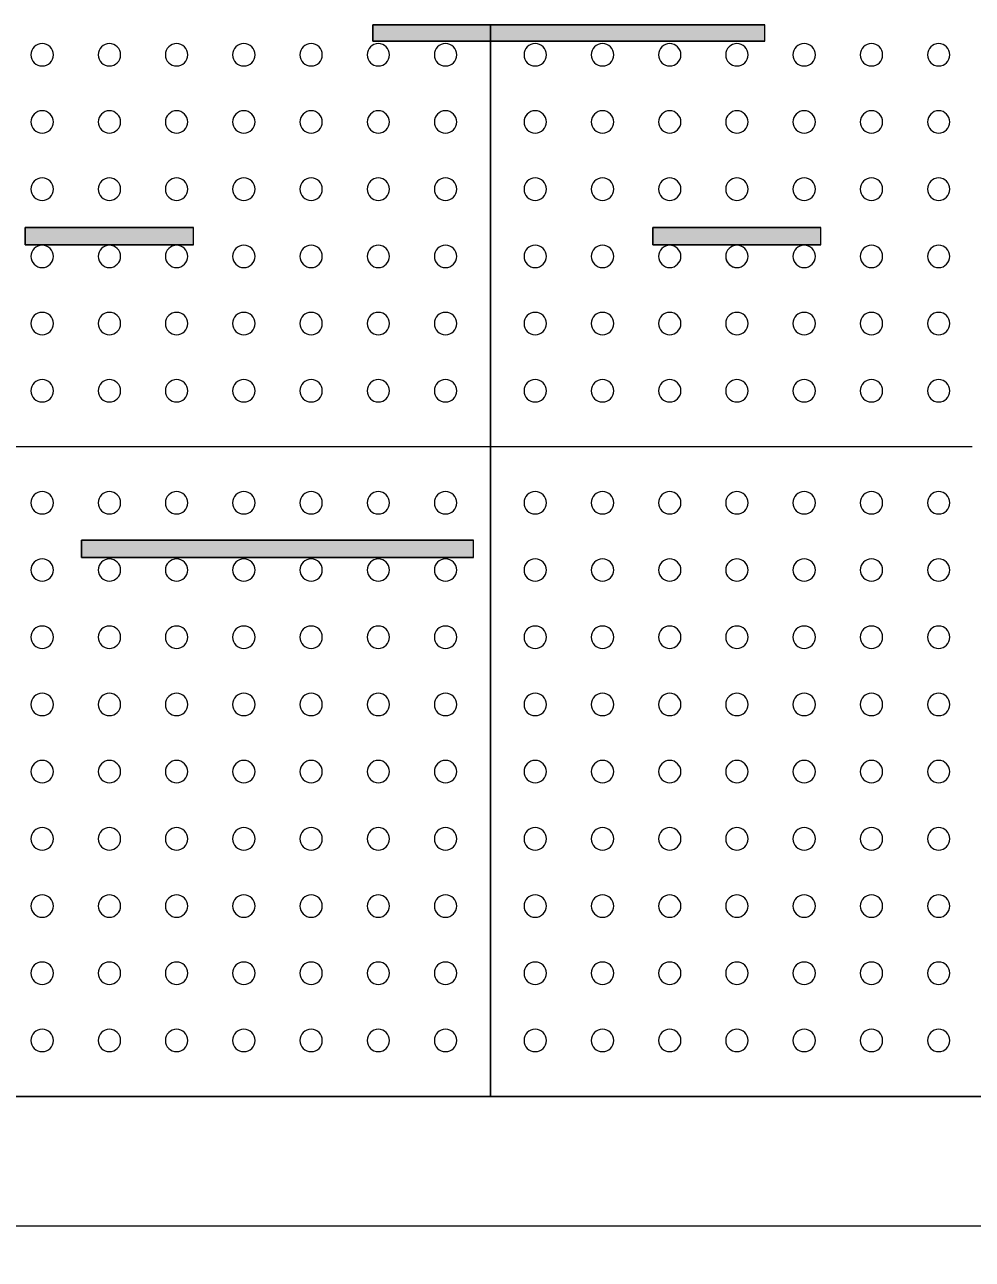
# Model space of a CAD drawing. Header units: millimetres. Extents: x 855 to 103073, y -1987 to 27400.
# Drawn here: x 73088 to 73934, y 355 to 1457 of the extents above; entities that cross this region are included whole.
import ezdxf

# ---------------------------------------------------------------- set-up
doc = ezdxf.new("R2010")
doc.units = ezdxf.units.MM
doc.layers.add('A-ANNO-DIMS', color=7, linetype='Continuous', lineweight=9)
doc.layers.add('A-ANNO-DIMS-25', color=7, linetype='Continuous', lineweight=9)
for name, color, linetype, lineweight, true_color in [('I-FURN-3', 7, 'Continuous', 9, 0xacacac), ('I-FURN-5', 7, 'Continuous', 9, 0x949494), ('I-FURN-7', 7, 'Continuous', 9, 0x9e9e9e), ('I-FURN-9', 7, 'Continuous', 9, 0xc0c0c0)]:
    doc.layers.add(name, color=color, linetype=linetype, lineweight=lineweight, true_color=true_color)
doc.layers.add('I-FURN-4', color=7, linetype='Continuous', lineweight=9, true_color=0x7f7f7f, transparency=0.7)
doc.styles.add('ISOCPEUR_2', font='isocpeur.ttf', dxfattribs={"width": 0.9, "height": 50})
doc.dimstyles.new('ISO-2_0_0_9К_Средний_округл2', dxfattribs={"dimscale": 304.8, "dimtxt": 49.799059, "dimasz": 0.123031, "dimexe": 0.098425, "dimexo": 0, "dimgap": 0, "dimtad": 1, "dimdec": 0, "dimrnd": 10, "dimzin": 0, "dimdsep": 46, "dimtxsty": 'ISOCPEUR_2', "dimblk1": 'OBLIQUE', "dimblk2": 'OBLIQUE', "dimsah": 1, "dimcen": 0.09, "dimdle": 0.098425, "dimazin": 0, "dimtfac": 1, "dimtdec": 4, "dimtix": 1, "dimtmove": 0, "dimatfit": 3, "dimfxl": 1, "dimtvp": 1, "dimtolj": 1, "dimtzin": 0, "dimarcsym": 2})

# ---------------------------------------------------------------- blocks, each defined once
blk = doc.blocks.new('Бизиборд лего - бизиборд 1_21б-32328682-Развертка 1_02-5')
at = {"layer": 'I-FURN-4'}
h = blk.add_hatch(color=256, dxfattribs=at)
h.paths.add_polyline_path([(-9512.1, 1260.4), (-9447.5, 1260.4), (-9447.5, 1275.9), (-9597.5, 1275.9), (-9597.5, 1260.4), (-9515.4, 1260.4)])
h.paths.add_polyline_path([(-9579.8, 1442.2), (-9497.5, 1442.2), (-9497.5, 1456.7), (-9742.5, 1456.7), (-9742.5, 1442.2), (-9579.8, 1442.2)])
h.paths.add_polyline_path([(-9579.9, 1840.3), (-9507.1, 1840.3), (-9507.1, 1852.8), (-9742.5, 1852.8), (-9742.5, 1840.3), (-9580.4, 1840.3)])
h.paths.add_polyline_path([(-9407.6, 2020.6), (-9327.5, 2020.6), (-9327.5, 2032.8), (-9477.5, 2032.8), (-9477.5, 2020.6), (-9409.6, 2020.6)])
h.paths.add_polyline_path([(-9577.4, 2140), (-9507.5, 2140), (-9507.5, 2152.2), (-9657.5, 2152.2), (-9657.5, 2140), (-9577.5, 2140)])
h = blk.add_hatch(color=256, dxfattribs=at)
h.paths.add_polyline_path([(-9761.7, 981.1), (-9757.5, 981.1), (-9757.5, 996.5), (-10107.5, 996.5), (-10107.5, 981.1), (-9763.4, 981.1)])
h.paths.add_polyline_path([(-10075.4, 1260.4), (-10007.5, 1260.4), (-10007.5, 1275.9), (-10157.5, 1275.9), (-10157.5, 1260.4), (-10075.6, 1260.4)])
h.paths.add_polyline_path([(-9777.5, 1442.2), (-9742.5, 1442.2), (-9742.5, 1456.7), (-9847.5, 1456.7), (-9847.5, 1442.2), (-9777.7, 1442.2)])
h.paths.add_polyline_path([(-9775.6, 1840.3), (-9742.5, 1840.3), (-9742.5, 1852.8), (-9857.5, 1852.8), (-9857.5, 1840.3), (-9777.5, 1840.3)])
h.paths.add_polyline_path([(-10208.2, 1840.3), (-10207.1, 1840.3), (-10207.1, 1852.8), (-10242.5, 1852.8), (-10242.5, 1840.3), (-10209.4, 1840.3)])
h.paths.add_polyline_path([(-9897.6, 2020.6), (-9887.5, 2020.6), (-9887.5, 2032.9), (-10037.5, 2032.9), (-10037.5, 2020.6), (-9899.9, 2020.6)])
at = {"layer": 'I-FURN-3'}
for p, q in [((-9497.5, 1456.7), (-9847.5, 1456.7)), ((-9847.5, 1456.7), (-9847.5, 1442.2)), ((-9742.5, 1442.2), (-9742.5, 1456.7)), ((-9742.5, 1442.2), (-9742.5, 1456.7)), ((-9497.5, 1442.2), (-9497.5, 1456.7)), ((-9847.5, 1442.2), (-9497.5, 1442.2)), ((-10007.5, 1275.9), (-10157.5, 1275.9)), ((-10157.5, 1275.9), (-10157.5, 1260.4)), ((-10007.5, 1260.4), (-10007.5, 1275.9)), ((-9447.5, 1275.9), (-9597.5, 1275.9)), ((-9597.5, 1275.9), (-9597.5, 1260.4)), ((-9447.5, 1260.4), (-9447.5, 1275.9)), ((-10157.5, 1260.4), (-10007.5, 1260.4)), ((-9597.5, 1260.4), (-9447.5, 1260.4)), ((-9778.7, 1080), (-10212.2, 1080)), ((-9772.8, 1080), (-9778.4, 1080)), ((-9712.5, 1080), (-9772.5, 1080)), ((-9312.5, 1080), (-9712.2, 1080)), ((-9757.5, 996.5), (-10107.5, 996.5)), ((-10107.5, 996.5), (-10107.5, 981.1)), ((-9757.5, 981.1), (-9757.5, 996.5)), ((-10107.5, 981.1), (-9757.5, 981.1)), ((-10242.5, 500), (-9742.5, 500)), ((-9742.5, 500), (-9242.5, 500))]:
    blk.add_line(p, q, dxfattribs=at)
for centre, start, end in [((-10142.5, 1430), 0, 180), ((-10082.5, 1430), 0, 180), ((-10022.5, 1430), 0, 180), ((-9962.5, 1430), 0, 180), ((-9902.5, 1430), 0, 180), ((-9842.5, 1430), 0, 180), ((-9782.5, 1430), 0, 180), ((-9702.5, 1430), 0, 180), ((-9642.5, 1430), 0, 180), ((-9582.5, 1430), 360, 180), ((-9522.5, 1430), 0, 180), ((-9462.5, 1430), 0, 180), ((-9402.5, 1430), 0, 180), ((-9342.5, 1430), 0, 180), ((-10142.5, 1430), 180, 0), ((-10082.5, 1430), 180, 0), ((-10022.5, 1430), 180, 0), ((-9962.5, 1430), 180, 0), ((-9902.5, 1430), 180, 0), ((-9842.5, 1430), 180, 0), ((-9782.5, 1430), 180, 0), ((-9702.5, 1430), 180, 0), ((-9642.5, 1430), 180, 0), ((-9582.5, 1430), 180, 0), ((-9522.5, 1430), 180, 0), ((-9462.5, 1430), 180, 0), ((-9402.5, 1430), 180, 0), ((-9342.5, 1430), 180, 0), ((-10142.5, 1370), 0, 180), ((-10082.5, 1370), 0, 180), ((-10022.5, 1370), 0, 180), ((-9962.5, 1370), 0, 180), ((-9902.5, 1370), 0, 180), ((-9842.5, 1370), 0, 180), ((-9782.5, 1370), 0, 180), ((-9702.5, 1370), 0, 180), ((-9642.5, 1370), 0, 180), ((-9582.5, 1370), 0, 180), ((-9522.5, 1370), 0, 180), ((-9462.5, 1370), 0, 180), ((-9402.5, 1370), 0, 180), ((-9342.5, 1370), 0, 180), ((-10142.5, 1370), 180, 0), ((-10082.5, 1370), 180, 0), ((-10022.5, 1370), 180, 0), ((-9962.5, 1370), 180, 0), ((-9902.5, 1370), 180, 0), ((-9842.5, 1370), 180, 0), ((-9782.5, 1370), 180, 0), ((-9702.5, 1370), 180, 0), ((-9642.5, 1370), 180, 0), ((-9582.5, 1370), 180, 0), ((-9522.5, 1370), 180, 0), ((-9462.5, 1370), 180, 0), ((-9402.5, 1370), 180, 0), ((-9342.5, 1370), 180, 0), ((-10142.5, 1310), 0, 180), ((-10082.5, 1310), 0, 180), ((-10022.5, 1310), 0, 180), ((-9962.5, 1310), 0, 180), ((-9902.5, 1310), 0, 180), ((-9842.5, 1310), 0, 180), ((-9782.5, 1310), 0, 180), ((-9702.5, 1310), 0, 180), ((-9642.5, 1310), 0, 180), ((-9582.5, 1310), 0, 180), ((-9522.5, 1310), 0, 180), ((-9462.5, 1310), 0, 180), ((-9402.5, 1310), 0, 180), ((-9342.5, 1310), 0, 180), ((-10142.5, 1310), 180, 0), ((-10082.5, 1310), 180, 0), ((-10022.5, 1310), 180, 0), ((-9962.5, 1310), 180, 0), ((-9902.5, 1310), 180, 0), ((-9842.5, 1310), 180, 0), ((-9782.5, 1310), 180, 0), ((-9702.5, 1310), 180, 0), ((-9642.5, 1310), 180, 0), ((-9582.5, 1310), 180, 0), ((-9522.5, 1310), 180, 0), ((-9462.5, 1310), 180, 0), ((-9402.5, 1310), 180, 0), ((-9342.5, 1310), 180, 0), ((-10142.5, 1250), 0, 180), ((-10082.5, 1250), 360, 180), ((-10022.5, 1250), 0, 180), ((-9962.5, 1250), 0, 180), ((-9902.5, 1250), 0, 180), ((-9842.5, 1250), 0, 180), ((-9782.5, 1250), 0, 180), ((-9702.5, 1250), 0, 180), ((-9642.5, 1250), 0, 180), ((-9582.5, 1250), 0, 180), ((-9522.5, 1250), 0, 180), ((-9462.5, 1250), 0, 180), ((-9402.5, 1250), 0, 180), ((-9342.5, 1250), 0, 180), ((-10142.5, 1250), 180, 0), ((-10082.5, 1250), 180, 0), ((-10022.5, 1250), 180, 0), ((-9962.5, 1250), 180, 0), ((-9902.5, 1250), 180, 0), ((-9842.5, 1250), 180, 0), ((-9782.5, 1250), 180, 0), ((-9702.5, 1250), 180, 0), ((-9642.5, 1250), 180, 0), ((-9582.5, 1250), 180, 0), ((-9522.5, 1250), 180, 255), ((-9522.5, 1250), 270, 0), ((-9462.5, 1250), 180, 0), ((-9402.5, 1250), 180, 0), ((-9342.5, 1250), 180, 0), ((-9522.5, 1250), 255, 270), ((-10142.5, 1190), 0, 180), ((-10082.5, 1190), 360, 180), ((-10022.5, 1190), 0, 180), ((-9962.5, 1190), 0, 180), ((-9902.5, 1190), 0, 180), ((-9842.5, 1190), 0, 180), ((-9782.5, 1190), 0, 180), ((-9702.5, 1190), 0, 180), ((-9642.5, 1190), 0, 180), ((-9582.5, 1190), 0, 180), ((-9522.5, 1190), 0, 180), ((-9462.5, 1190), 0, 180), ((-9402.5, 1190), 0, 180), ((-9342.5, 1190), 0, 180), ((-10142.5, 1190), 180, 0), ((-10082.5, 1190), 180, 0), ((-10022.5, 1190), 180, 0), ((-9962.5, 1190), 180, 0), ((-9902.5, 1190), 180, 0), ((-9842.5, 1190), 180, 0), ((-9782.5, 1190), 180, 0), ((-9702.5, 1190), 180, 0), ((-9642.5, 1190), 180, 0), ((-9582.5, 1190), 180, 0), ((-9522.5, 1190), 180, 0), ((-9462.5, 1190), 180, 0), ((-9402.5, 1190), 180, 0), ((-9342.5, 1190), 180, 0), ((-10142.5, 1130), 0, 180), ((-10082.5, 1130), 0, 180), ((-10022.5, 1130), 0, 180), ((-9962.5, 1130), 0, 180), ((-9902.5, 1130), 0, 180), ((-9842.5, 1130), 0, 180), ((-9782.5, 1130), 0, 180), ((-9702.5, 1130), 0, 180), ((-9642.5, 1130), 0, 180), ((-9582.5, 1130), 0, 180), ((-9522.5, 1130), 0, 180), ((-9462.5, 1130), 0, 180), ((-9402.5, 1130), 0, 180), ((-9342.5, 1130), 0, 180), ((-10142.5, 1130), 180, 0), ((-10082.5, 1130), 180, 0), ((-10022.5, 1130), 180, 0), ((-9962.5, 1130), 180, 0), ((-9902.5, 1130), 180, 0), ((-9842.5, 1130), 180, 0), ((-9782.5, 1130), 180, 0), ((-9702.5, 1130), 180, 0), ((-9642.5, 1130), 180, 0), ((-9582.5, 1130), 180, 0), ((-9522.5, 1130), 180, 0), ((-9462.5, 1130), 180, 0), ((-9402.5, 1130), 180, 0), ((-9342.5, 1130), 180, 0), ((-10142.5, 1030), 0, 180), ((-10082.5, 1030), 0, 180), ((-10022.5, 1030), 0, 180), ((-9962.5, 1030), 0, 180), ((-9902.5, 1030), 0, 180), ((-9842.5, 1030), 0, 180), ((-9782.5, 1030), 0, 180), ((-9702.5, 1030), 0, 180), ((-9642.5, 1030), 0, 180), ((-9582.5, 1030), 0, 180), ((-9522.5, 1030), 0, 180), ((-9462.5, 1030), 0, 180), ((-9402.5, 1030), 0, 180), ((-9342.5, 1030), 0, 180), ((-10142.5, 1030), 180, 360), ((-10082.5, 1030), 180, 0), ((-10022.5, 1030), 180, 0), ((-9962.5, 1030), 180, 0), ((-9902.5, 1030), 180, 0), ((-9842.5, 1030), 180, 0), ((-9782.5, 1030), 180, 0), ((-9702.5, 1030), 180, 0), ((-9642.5, 1030), 180, 0), ((-9582.5, 1030), 180, 0), ((-9522.5, 1030), 180, 0), ((-9462.5, 1030), 180, 0), ((-9402.5, 1030), 180, 0), ((-9342.5, 1030), 180, 0), ((-10142.5, 970), 0, 180), ((-10142.5, 970), 180, 0), ((-10082.5, 970), 0, 180), ((-10082.5, 970), 180, 0), ((-10022.5, 970), 0, 180), ((-10022.5, 970), 180, 0), ((-9962.5, 970), 0, 180), ((-9962.5, 970), 180, 0), ((-9902.5, 970), 0, 180), ((-9902.5, 970), 180, 0), ((-9842.5, 970), 0, 180), ((-9842.5, 970), 180, 0), ((-9782.5, 970), 360, 180), ((-9782.5, 970), 180, 360), ((-9702.5, 970), 0, 180), ((-9702.5, 970), 180, 0), ((-9642.5, 970), 0, 180), ((-9642.5, 970), 180, 0), ((-9582.5, 970), 0, 180), ((-9582.5, 970), 180, 0), ((-9522.5, 970), 0, 180), ((-9522.5, 970), 180, 0), ((-9462.5, 970), 0, 180), ((-9462.5, 970), 180, 0), ((-9402.5, 970), 0, 180), ((-9402.5, 970), 180, 0), ((-9342.5, 970), 0, 180), ((-9342.5, 970), 180, 0), ((-10142.5, 910), 0, 180), ((-10082.5, 910), 0, 180), ((-10022.5, 910), 0, 180), ((-9962.5, 910), 0, 180), ((-9902.5, 910), 0, 180), ((-9842.5, 910), 0, 180), ((-9782.5, 910), 0, 180), ((-9702.5, 910), 0, 180), ((-9642.5, 910), 0, 180), ((-9582.5, 910), 0, 180), ((-9522.5, 910), 0, 180), ((-9462.5, 910), 0, 180), ((-9402.5, 910), 360, 180), ((-9342.5, 910), 0, 180), ((-10142.5, 910), 180, 0), ((-10082.5, 910), 180, 0), ((-10022.5, 910), 180, 0), ((-9962.5, 910), 180, 0), ((-9902.5, 910), 180, 0), ((-9842.5, 910), 180, 0), ((-9782.5, 910), 180, 0), ((-9702.5, 910), 180, 0), ((-9642.5, 910), 180, 0), ((-9582.5, 910), 180, 0), ((-9522.5, 910), 180, 0), ((-9462.5, 910), 180, 0), ((-9402.5, 910), 180, 0), ((-9342.5, 910), 180, 0), ((-10142.5, 850), 0, 180), ((-10082.5, 850), 0, 180), ((-10022.5, 850), 0, 180), ((-9962.5, 850), 0, 180), ((-9902.5, 850), 0, 180), ((-9842.5, 850), 0, 180), ((-9782.5, 850), 0, 180), ((-9702.5, 850), 0, 180), ((-9642.5, 850), 0, 180), ((-9582.5, 850), 0, 180), ((-9522.5, 850), 0, 180), ((-9462.5, 850), 0, 180), ((-9402.5, 850), 0, 180), ((-9342.5, 850), 0, 180), ((-10142.5, 850), 180, 0), ((-10082.5, 850), 180, 0), ((-10022.5, 850), 180, 0), ((-9962.5, 850), 180, 0), ((-9902.5, 850), 180, 0), ((-9842.5, 850), 180, 0), ((-9782.5, 850), 180, 0), ((-9702.5, 850), 180, 0), ((-9642.5, 850), 180, 0), ((-9582.5, 850), 180, 0), ((-9522.5, 850), 180, 0), ((-9462.5, 850), 180, 0), ((-9402.5, 850), 180, 0), ((-9342.5, 850), 180, 0), ((-10142.5, 790), 0, 180), ((-10082.5, 790), 0, 180), ((-10022.5, 790), 0, 180), ((-9962.5, 790), 0, 180), ((-9902.5, 790), 0, 180), ((-9842.5, 790), 0, 180), ((-9782.5, 790), 0, 180), ((-9702.5, 790), 0, 180), ((-9642.5, 790), 0, 180), ((-9582.5, 790), 0, 180), ((-9522.5, 790), 0, 180), ((-9462.5, 790), 0, 180), ((-9402.5, 790), 0, 180), ((-9342.5, 790), 0, 180), ((-10142.5, 790), 180, 0), ((-10082.5, 790), 180, 0), ((-10022.5, 790), 180, 0), ((-9962.5, 790), 180, 0), ((-9902.5, 790), 180, 0), ((-9842.5, 790), 180, 0), ((-9782.5, 790), 180, 0), ((-9702.5, 790), 180, 0), ((-9642.5, 790), 180, 0), ((-9582.5, 790), 180, 0), ((-9522.5, 790), 180, 0), ((-9462.5, 790), 180, 0), ((-9402.5, 790), 180, 0), ((-9342.5, 790), 180, 0), ((-10142.5, 730), 0, 180), ((-10082.5, 730), 0, 180), ((-10022.5, 730), 0, 180), ((-9962.5, 730), 0, 180), ((-9902.5, 730), 0, 180), ((-9842.5, 730), 0, 180), ((-9782.5, 730), 0, 180), ((-9702.5, 730), 0, 180), ((-9642.5, 730), 0, 180), ((-9582.5, 730), 0, 180), ((-9522.5, 730), 0, 180), ((-9462.5, 730), 0, 180), ((-9402.5, 730), 0, 180), ((-9342.5, 730), 0, 180), ((-10142.5, 730), 180, 0), ((-10082.5, 730), 180, 0), ((-10022.5, 730), 180, 0), ((-9962.5, 730), 180, 0), ((-9902.5, 730), 180, 0), ((-9842.5, 730), 180, 0), ((-9782.5, 730), 180, 0), ((-9702.5, 730), 180, 0), ((-9642.5, 730), 180, 0), ((-9582.5, 730), 180, 0), ((-9522.5, 730), 180, 0), ((-9462.5, 730), 180, 0), ((-9402.5, 730), 180, 0), ((-9342.5, 730), 180, 0), ((-10142.5, 670), 360, 180), ((-10082.5, 670), 0, 180), ((-10022.5, 670), 0, 180), ((-9962.5, 670), 0, 180), ((-9902.5, 670), 0, 180), ((-9842.5, 670), 0, 180), ((-9782.5, 670), 0, 180), ((-9702.5, 670), 0, 180), ((-9642.5, 670), 0, 180), ((-9582.5, 670), 0, 180), ((-9522.5, 670), 0, 180), ((-9462.5, 670), 0, 180), ((-9402.5, 670), 0, 180), ((-9342.5, 670), 0, 180), ((-10142.5, 670), 180, 360), ((-10082.5, 670), 180, 0), ((-10022.5, 670), 180, 0), ((-9962.5, 670), 180, 0), ((-9902.5, 670), 180, 0), ((-9842.5, 670), 180, 0), ((-9782.5, 670), 180, 0), ((-9702.5, 670), 180, 0), ((-9642.5, 670), 180, 0), ((-9582.5, 670), 180, 0), ((-9522.5, 670), 180, 0), ((-9462.5, 670), 180, 0), ((-9402.5, 670), 180, 0), ((-9342.5, 670), 180, 0), ((-10142.5, 610), 360, 180), ((-10082.5, 610), 360, 180), ((-10022.5, 610), 0, 180), ((-9962.5, 610), 0, 180), ((-9902.5, 610), 0, 180), ((-9842.5, 610), 0, 180), ((-9782.5, 610), 0, 180), ((-9702.5, 610), 0, 180), ((-9642.5, 610), 0, 180), ((-9582.5, 610), 0, 180), ((-9522.5, 610), 360, 180), ((-9462.5, 610), 0, 180), ((-9402.5, 610), 0, 180), ((-9342.5, 610), 0, 180), ((-10142.5, 610), 180, 360), ((-10082.5, 610), 180, 360), ((-10022.5, 610), 180, 0), ((-9962.5, 610), 180, 0), ((-9902.5, 610), 180, 0), ((-9842.5, 610), 180, 0), ((-9782.5, 610), 180, 0), ((-9702.5, 610), 180, 0), ((-9642.5, 610), 180, 0), ((-9582.5, 610), 180, 0), ((-9522.5, 610), 180, 0), ((-9462.5, 610), 180, 0), ((-9402.5, 610), 180, 0), ((-9342.5, 610), 180, 0), ((-10142.5, 550), 360, 180), ((-10082.5, 550), 360, 180), ((-10022.5, 550), 0, 180), ((-9962.5, 550), 360, 180), ((-9902.5, 550), 360, 180), ((-9842.5, 550), 360, 180), ((-9782.5, 550), 0, 180), ((-9702.5, 550), 360, 180), ((-9642.5, 550), 0, 180), ((-9582.5, 550), 0, 180), ((-9522.5, 550), 360, 180), ((-9462.5, 550), 0, 180), ((-9402.5, 550), 0, 180), ((-9342.5, 550), 0, 180), ((-10142.5, 550), 180, 360), ((-10082.5, 550), 180, 0), ((-10022.5, 550), 180, 0), ((-9962.5, 550), 180, 360), ((-9902.5, 550), 180, 360), ((-9842.5, 550), 180, 360), ((-9782.5, 550), 180, 0), ((-9702.5, 550), 180, 0), ((-9642.5, 550), 180, 360), ((-9582.5, 550), 180, 0), ((-9522.5, 550), 180, 0), ((-9462.5, 550), 180, 360), ((-9402.5, 550), 180, 360), ((-9342.5, 550), 180, 360)]:
    blk.add_arc(centre, 10, start, end, dxfattribs=at)
at = {"layer": 'I-FURN-5'}
for p, q in [((-9742.5, 1456.7), (-9742.5, 1442.2)), ((-9742.5, 1442.2), (-9742.5, 1456.7))]:
    blk.add_line(p, q, dxfattribs=at)
at = {"layer": 'I-FURN-7'}
for p, q in [((-9742.5, 1442.2), (-9742.5, 500)), ((-9742.5, 500), (-9742.5, 1442.2))]:
    blk.add_line(p, q, dxfattribs=at)
at = {"layer": 'I-FURN-9'}
for p, q in [((-9847.5, 1456.7), (-9497.5, 1456.7)), ((-9847.5, 1442.2), (-9847.5, 1456.7)), ((-9497.5, 1442.2), (-9497.5, 1456.7)), ((-9497.5, 1442.2), (-9847.5, 1442.2)), ((-9742.5, 500), (-9742.5, 1442.2)), ((-9742.5, 500), (-9742.5, 1442.2)), ((-10157.5, 1275.9), (-10007.5, 1275.9)), ((-10157.5, 1260.4), (-10157.5, 1275.9)), ((-10007.5, 1260.4), (-10007.5, 1275.9)), ((-9597.5, 1275.9), (-9447.5, 1275.9)), ((-9597.5, 1260.4), (-9597.5, 1275.9)), ((-9447.5, 1260.4), (-9447.5, 1275.9)), ((-10007.5, 1260.4), (-10157.5, 1260.4)), ((-9447.5, 1260.4), (-9597.5, 1260.4)), ((-10107.5, 996.5), (-9757.5, 996.5)), ((-10107.5, 981.1), (-10107.5, 996.5)), ((-9757.5, 981.1), (-9757.5, 996.5)), ((-9757.5, 981.1), (-10107.5, 981.1)), ((-9742.5, 500), (-10242.5, 500)), ((-9242.5, 500), (-9742.5, 500))]:
    blk.add_line(p, q, dxfattribs=at)
for centre, start, end in [((-10142.5, 1430), 0, 180), ((-10082.5, 1430), 0, 180), ((-10022.5, 1430), 0, 180), ((-9962.5, 1430), 0, 180), ((-9902.5, 1430), 0, 180), ((-9842.5, 1430), 0, 180), ((-9782.5, 1430), 0, 180), ((-9702.5, 1430), 0, 180), ((-9642.5, 1430), 0, 180), ((-9582.5, 1430), 0, 180), ((-9522.5, 1430), 0, 180), ((-9462.5, 1430), 0, 180), ((-9402.5, 1430), 0, 180), ((-9342.5, 1430), 0, 180), ((-10142.5, 1430), 180, 0), ((-10082.5, 1430), 180, 0), ((-10022.5, 1430), 180, 0), ((-9962.5, 1430), 180, 0), ((-9902.5, 1430), 180, 0), ((-9842.5, 1430), 180, 0), ((-9782.5, 1430), 180, 0), ((-9702.5, 1430), 180, 0), ((-9642.5, 1430), 180, 0), ((-9582.5, 1430), 180, 0), ((-9522.5, 1430), 180, 0), ((-9462.5, 1430), 180, 0), ((-9402.5, 1430), 180, 0), ((-9342.5, 1430), 180, 0), ((-10142.5, 1370), 0, 180), ((-10082.5, 1370), 0, 180), ((-10022.5, 1370), 0, 180), ((-9962.5, 1370), 0, 180), ((-9902.5, 1370), 0, 180), ((-9842.5, 1370), 0, 180), ((-9782.5, 1370), 0, 180), ((-9702.5, 1370), 0, 180), ((-9642.5, 1370), 0, 180), ((-9582.5, 1370), 0, 180), ((-9522.5, 1370), 0, 180), ((-9462.5, 1370), 0, 180), ((-9402.5, 1370), 0, 180), ((-9342.5, 1370), 0, 180), ((-10142.5, 1370), 180, 0), ((-10082.5, 1370), 180, 0), ((-10022.5, 1370), 180, 0), ((-9962.5, 1370), 180, 0), ((-9902.5, 1370), 180, 0), ((-9842.5, 1370), 180, 0), ((-9782.5, 1370), 180, 0), ((-9702.5, 1370), 180, 0), ((-9642.5, 1370), 180, 0), ((-9582.5, 1370), 180, 0), ((-9522.5, 1370), 180, 0), ((-9462.5, 1370), 180, 0), ((-9402.5, 1370), 180, 0), ((-9342.5, 1370), 180, 0), ((-10142.5, 1310), 0, 180), ((-10082.5, 1310), 0, 180), ((-10022.5, 1310), 0, 180), ((-9962.5, 1310), 0, 180), ((-9902.5, 1310), 0, 180), ((-9842.5, 1310), 0, 180), ((-9782.5, 1310), 0, 180), ((-9702.5, 1310), 0, 180), ((-9642.5, 1310), 0, 180), ((-9582.5, 1310), 0, 180), ((-9522.5, 1310), 0, 180), ((-9462.5, 1310), 0, 180), ((-9402.5, 1310), 0, 180), ((-9342.5, 1310), 0, 180), ((-10142.5, 1310), 180, 0), ((-10082.5, 1310), 180, 0), ((-10022.5, 1310), 180, 0), ((-9962.5, 1310), 180, 0), ((-9902.5, 1310), 180, 0), ((-9842.5, 1310), 180, 0), ((-9782.5, 1310), 180, 0), ((-9702.5, 1310), 180, 0), ((-9642.5, 1310), 180, 0), ((-9582.5, 1310), 180, 0), ((-9522.5, 1310), 180, 0), ((-9462.5, 1310), 180, 0), ((-9402.5, 1310), 180, 0), ((-9342.5, 1310), 180, 0), ((-10142.5, 1250), 0, 180), ((-10082.5, 1250), 0, 180), ((-10022.5, 1250), 0, 180), ((-9962.5, 1250), 0, 180), ((-9902.5, 1250), 0, 180), ((-9842.5, 1250), 0, 180), ((-9782.5, 1250), 0, 180), ((-9702.5, 1250), 0, 180), ((-9642.5, 1250), 0, 180), ((-9582.5, 1250), 0, 180), ((-9522.5, 1250), 0, 180), ((-9462.5, 1250), 0, 180), ((-9402.5, 1250), 0, 180), ((-9342.5, 1250), 0, 180), ((-10142.5, 1250), 180, 0), ((-10082.5, 1250), 180, 0), ((-10022.5, 1250), 180, 0), ((-9962.5, 1250), 180, 0), ((-9902.5, 1250), 180, 0), ((-9842.5, 1250), 180, 0), ((-9782.5, 1250), 180, 0), ((-9702.5, 1250), 180, 0), ((-9642.5, 1250), 180, 0), ((-9582.5, 1250), 180, 0), ((-9522.5, 1250), 180, 0), ((-9462.5, 1250), 180, 0), ((-9402.5, 1250), 180, 0), ((-9342.5, 1250), 180, 0), ((-10142.5, 1190), 0, 180), ((-10082.5, 1190), 0, 180), ((-10022.5, 1190), 0, 180), ((-9962.5, 1190), 0, 180), ((-9902.5, 1190), 0, 180), ((-9842.5, 1190), 0, 180), ((-9782.5, 1190), 0, 180), ((-9702.5, 1190), 0, 180), ((-9642.5, 1190), 0, 180), ((-9582.5, 1190), 0, 180), ((-9522.5, 1190), 0, 180), ((-9462.5, 1190), 0, 180), ((-9402.5, 1190), 0, 180), ((-9342.5, 1190), 0, 180), ((-10142.5, 1190), 180, 0), ((-10082.5, 1190), 180, 0), ((-10022.5, 1190), 180, 0), ((-9962.5, 1190), 180, 0), ((-9902.5, 1190), 180, 0), ((-9842.5, 1190), 180, 0), ((-9782.5, 1190), 180, 0), ((-9702.5, 1190), 180, 0), ((-9642.5, 1190), 180, 0), ((-9582.5, 1190), 180, 0), ((-9522.5, 1190), 180, 0), ((-9462.5, 1190), 180, 0), ((-9402.5, 1190), 180, 0), ((-9342.5, 1190), 180, 0), ((-10142.5, 1130), 0, 180), ((-10082.5, 1130), 0, 180), ((-10022.5, 1130), 0, 180), ((-9962.5, 1130), 0, 180), ((-9902.5, 1130), 0, 180), ((-9842.5, 1130), 0, 180), ((-9782.5, 1130), 0, 180), ((-9702.5, 1130), 0, 180), ((-9642.5, 1130), 0, 180), ((-9582.5, 1130), 0, 180), ((-9522.5, 1130), 0, 180), ((-9462.5, 1130), 0, 180), ((-9402.5, 1130), 0, 180), ((-9342.5, 1130), 0, 180), ((-10142.5, 1130), 180, 0), ((-10082.5, 1130), 180, 0), ((-10022.5, 1130), 180, 0), ((-9962.5, 1130), 180, 0), ((-9902.5, 1130), 180, 0), ((-9842.5, 1130), 180, 0), ((-9782.5, 1130), 180, 0), ((-9702.5, 1130), 180, 0), ((-9642.5, 1130), 180, 0), ((-9582.5, 1130), 180, 0), ((-9522.5, 1130), 180, 0), ((-9462.5, 1130), 180, 0), ((-9402.5, 1130), 180, 0), ((-9342.5, 1130), 180, 0), ((-10142.5, 1030), 0, 180), ((-10082.5, 1030), 0, 180), ((-10022.5, 1030), 0, 180), ((-9962.5, 1030), 0, 180), ((-9902.5, 1030), 0, 180), ((-9842.5, 1030), 0, 180), ((-9782.5, 1030), 0, 180), ((-9702.5, 1030), 0, 180), ((-9642.5, 1030), 0, 180), ((-9582.5, 1030), 0, 180), ((-9522.5, 1030), 0, 180), ((-9462.5, 1030), 0, 180), ((-9402.5, 1030), 0, 180), ((-9342.5, 1030), 0, 180), ((-10142.5, 1030), 180, 0), ((-10082.5, 1030), 180, 0), ((-10022.5, 1030), 180, 0), ((-9962.5, 1030), 180, 0), ((-9902.5, 1030), 180, 0), ((-9842.5, 1030), 180, 0), ((-9782.5, 1030), 180, 0), ((-9702.5, 1030), 180, 0), ((-9642.5, 1030), 180, 0), ((-9582.5, 1030), 180, 0), ((-9522.5, 1030), 180, 0), ((-9462.5, 1030), 180, 0), ((-9402.5, 1030), 180, 0), ((-9342.5, 1030), 180, 0), ((-10142.5, 970), 0, 180), ((-10142.5, 970), 180, 0), ((-10082.5, 970), 360, 180), ((-10082.5, 970), 180, 0), ((-10022.5, 970), 0, 180), ((-10022.5, 970), 180, 0), ((-9962.5, 970), 0, 180), ((-9962.5, 970), 180, 0), ((-9902.5, 970), 0, 180), ((-9902.5, 970), 180, 0), ((-9842.5, 970), 0, 180), ((-9842.5, 970), 180, 0), ((-9782.5, 970), 360, 180), ((-9782.5, 970), 180, 360), ((-9702.5, 970), 0, 180), ((-9702.5, 970), 180, 0), ((-9642.5, 970), 0, 180), ((-9642.5, 970), 180, 0), ((-9582.5, 970), 0, 180), ((-9582.5, 970), 180, 0), ((-9522.5, 970), 0, 180), ((-9522.5, 970), 180, 0), ((-9462.5, 970), 0, 180), ((-9462.5, 970), 180, 0), ((-9402.5, 970), 0, 180), ((-9402.5, 970), 180, 0), ((-9342.5, 970), 0, 180), ((-9342.5, 970), 180, 0), ((-10142.5, 910), 0, 180), ((-10082.5, 910), 0, 180), ((-10022.5, 910), 0, 180), ((-9962.5, 910), 0, 180), ((-9902.5, 910), 0, 180), ((-9842.5, 910), 0, 180), ((-9782.5, 910), 0, 180), ((-9702.5, 910), 0, 180), ((-9642.5, 910), 0, 180), ((-9582.5, 910), 0, 180), ((-9522.5, 910), 0, 180), ((-9462.5, 910), 0, 180), ((-9402.5, 910), 0, 180), ((-9342.5, 910), 0, 180), ((-10142.5, 910), 180, 0), ((-10082.5, 910), 180, 0), ((-10022.5, 910), 180, 0), ((-9962.5, 910), 180, 0), ((-9902.5, 910), 180, 0), ((-9842.5, 910), 180, 0), ((-9782.5, 910), 180, 0), ((-9702.5, 910), 180, 0), ((-9642.5, 910), 180, 0), ((-9582.5, 910), 180, 0), ((-9522.5, 910), 180, 0), ((-9462.5, 910), 180, 0), ((-9402.5, 910), 180, 0), ((-9342.5, 910), 180, 0), ((-10142.5, 850), 0, 180), ((-10082.5, 850), 0, 180), ((-10022.5, 850), 0, 180), ((-9962.5, 850), 0, 180), ((-9902.5, 850), 0, 180), ((-9842.5, 850), 0, 180), ((-9782.5, 850), 0, 180), ((-9702.5, 850), 0, 180), ((-9642.5, 850), 0, 180), ((-9582.5, 850), 0, 180), ((-9522.5, 850), 0, 180), ((-9462.5, 850), 0, 180), ((-9402.5, 850), 0, 180), ((-9342.5, 850), 0, 180), ((-10142.5, 850), 180, 0), ((-10082.5, 850), 180, 0), ((-10022.5, 850), 180, 0), ((-9962.5, 850), 180, 0), ((-9902.5, 850), 180, 0), ((-9842.5, 850), 180, 0), ((-9782.5, 850), 180, 0), ((-9702.5, 850), 180, 0), ((-9642.5, 850), 180, 0), ((-9582.5, 850), 180, 0), ((-9522.5, 850), 180, 0), ((-9462.5, 850), 180, 0), ((-9402.5, 850), 180, 0), ((-9342.5, 850), 180, 0), ((-10142.5, 790), 0, 180), ((-10082.5, 790), 0, 180), ((-10022.5, 790), 0, 180), ((-9962.5, 790), 0, 180), ((-9902.5, 790), 0, 180), ((-9842.5, 790), 0, 180), ((-9782.5, 790), 0, 180), ((-9702.5, 790), 0, 180), ((-9642.5, 790), 0, 180), ((-9582.5, 790), 0, 180), ((-9522.5, 790), 0, 180), ((-9462.5, 790), 0, 180), ((-9402.5, 790), 0, 180), ((-9342.5, 790), 0, 180), ((-10142.5, 790), 180, 0), ((-10082.5, 790), 180, 0), ((-10022.5, 790), 180, 0), ((-9962.5, 790), 180, 0), ((-9902.5, 790), 180, 0), ((-9842.5, 790), 180, 0), ((-9782.5, 790), 180, 0), ((-9702.5, 790), 180, 0), ((-9642.5, 790), 180, 0), ((-9582.5, 790), 180, 0), ((-9522.5, 790), 180, 0), ((-9462.5, 790), 180, 0), ((-9402.5, 790), 180, 0), ((-9342.5, 790), 180, 0), ((-10142.5, 730), 0, 180), ((-10082.5, 730), 0, 180), ((-10022.5, 730), 0, 180), ((-9962.5, 730), 0, 180), ((-9902.5, 730), 0, 180), ((-9842.5, 730), 0, 180), ((-9782.5, 730), 0, 180), ((-9702.5, 730), 0, 180), ((-9642.5, 730), 0, 180), ((-9582.5, 730), 0, 180), ((-9522.5, 730), 0, 180), ((-9462.5, 730), 0, 180), ((-9402.5, 730), 0, 180), ((-9342.5, 730), 0, 180), ((-10142.5, 730), 180, 0), ((-10082.5, 730), 180, 0), ((-10022.5, 730), 180, 0), ((-9962.5, 730), 180, 0), ((-9902.5, 730), 180, 0), ((-9842.5, 730), 180, 0), ((-9782.5, 730), 180, 0), ((-9702.5, 730), 180, 0), ((-9642.5, 730), 180, 0), ((-9582.5, 730), 180, 0), ((-9522.5, 730), 180, 0), ((-9462.5, 730), 180, 0), ((-9402.5, 730), 180, 0), ((-9342.5, 730), 180, 0), ((-10142.5, 670), 360, 180), ((-10082.5, 670), 0, 180), ((-10022.5, 670), 0, 180), ((-9962.5, 670), 0, 180), ((-9902.5, 670), 0, 180), ((-9842.5, 670), 0, 180), ((-9782.5, 670), 0, 180), ((-9702.5, 670), 0, 180), ((-9642.5, 670), 0, 180), ((-9582.5, 670), 0, 180), ((-9522.5, 670), 0, 180), ((-9462.5, 670), 0, 180), ((-9402.5, 670), 0, 180), ((-9342.5, 670), 0, 180), ((-10142.5, 670), 180, 360), ((-10082.5, 670), 180, 0), ((-10022.5, 670), 180, 0), ((-9962.5, 670), 180, 0), ((-9902.5, 670), 180, 0), ((-9842.5, 670), 180, 0), ((-9782.5, 670), 180, 0), ((-9702.5, 670), 180, 0), ((-9642.5, 670), 180, 0), ((-9582.5, 670), 180, 0), ((-9522.5, 670), 180, 0), ((-9462.5, 670), 180, 0), ((-9402.5, 670), 180, 0), ((-9342.5, 670), 180, 0), ((-10142.5, 610), 0, 180), ((-10082.5, 610), 360, 180), ((-10022.5, 610), 0, 180), ((-9962.5, 610), 0, 180), ((-9902.5, 610), 0, 180), ((-9842.5, 610), 0, 180), ((-9782.5, 610), 0, 180), ((-9702.5, 610), 0, 180), ((-9642.5, 610), 0, 180), ((-9582.5, 610), 0, 180), ((-9522.5, 610), 0, 180), ((-9462.5, 610), 0, 180), ((-9402.5, 610), 0, 180), ((-9342.5, 610), 0, 180), ((-10142.5, 610), 180, 360), ((-10082.5, 610), 180, 360), ((-10022.5, 610), 180, 0), ((-9962.5, 610), 180, 0), ((-9902.5, 610), 180, 0), ((-9842.5, 610), 180, 0), ((-9782.5, 610), 180, 0), ((-9702.5, 610), 180, 0), ((-9642.5, 610), 180, 0), ((-9582.5, 610), 180, 0), ((-9522.5, 610), 180, 0), ((-9462.5, 610), 180, 0), ((-9402.5, 610), 180, 0), ((-9342.5, 610), 180, 0), ((-10142.5, 550), 0, 180), ((-10082.5, 550), 0, 180), ((-10022.5, 550), 0, 180), ((-9962.5, 550), 0, 180), ((-9902.5, 550), 0, 180), ((-9842.5, 550), 0, 180), ((-9782.5, 550), 0, 180), ((-9702.5, 550), 360, 180), ((-9642.5, 550), 0, 180), ((-9582.5, 550), 0, 180), ((-9522.5, 550), 360, 180), ((-9462.5, 550), 0, 180), ((-9402.5, 550), 0, 180), ((-9342.5, 550), 0, 180), ((-10142.5, 550), 180, 0), ((-10082.5, 550), 180, 0), ((-10022.5, 550), 180, 0), ((-9962.5, 550), 180, 0), ((-9902.5, 550), 180, 0), ((-9842.5, 550), 180, 0), ((-9782.5, 550), 180, 0), ((-9702.5, 550), 180, 0), ((-9642.5, 550), 180, 0), ((-9582.5, 550), 180, 0), ((-9522.5, 550), 180, 0), ((-9462.5, 550), 180, 0), ((-9402.5, 550), 180, 0), ((-9342.5, 550), 180, 0)]:
    blk.add_arc(centre, 10, start, end, dxfattribs=at)
blk = doc.blocks.new('DIMBLOCK102-Развертка 1_02-5')
at = {"layer": 'A-ANNO-DIMS-25'}
for p, q in [((71503.9, 500), (71503.9, 354.6)), ((71503.9, 384.6), (71503.9, 500)), ((74503.9, 500), (74503.9, 354.6)), ((74503.9, 384.6), (74503.9, 500)), ((71473.9, 384.6), (74533.9, 384.6))]:
    blk.add_line(p, q, dxfattribs=at)
at = {"layer": 'A-ANNO-DIMS-25', "lineweight": 20}
for p, q in [((71503.9, 384.6), (71522.7, 403.4)), ((74503.9, 384.6), (74522.7, 403.4)), ((71503.9, 384.6), (71485.2, 365.9)), ((74503.9, 384.6), (74485.2, 365.9))]:
    blk.add_line(p, q, dxfattribs=at)
at = {"layer": 'A-ANNO-DIMS-25', "color": 0, "insert": (72940.7, 449.9), "char_height": 50, "width": 151.696, "attachment_point": 1, "line_spacing_factor": 1.149209, "style": 'ISOCPEUR_2'}
blk.add_mtext('3000', dxfattribs=at)
blk = doc.blocks.new('_Oblique')
at = {"color": 0, "linetype": 'ByBlock', "lineweight": -2}
blk.add_line((-0.5, -0.5), (0.5, 0.5), dxfattribs=at)

msp = doc.modelspace()

# ---------------------------------------------------------------- block references
at = {"layer": 'I-FURN-3'}
msp.add_blockref('Бизиборд лего - бизиборд 1_21б-32328682-Развертка 1_02-5', (83246.4, 0), dxfattribs=at)

# ---------------------------------------------------------------- dimensions: what is measured, and where the dimension line sits
at = {"layer": 'A-ANNO-DIMS'}
dim = msp.add_linear_dim(base=(74503.9, 384.6), p1=(71503.9, 500), p2=(74503.9, 500), dimstyle='ISO-2_0_0_9К_Средний_округл2', override={"dimpost": '<>', "dimfxl": 3000}, dxfattribs=at)
dim.commit()
dim.dimension.update_dxf_attribs({"geometry": 'DIMBLOCK102-Развертка 1_02-5', "text_midpoint": (73003.9, 409.6)})

doc.saveas('drawing.dxf')
